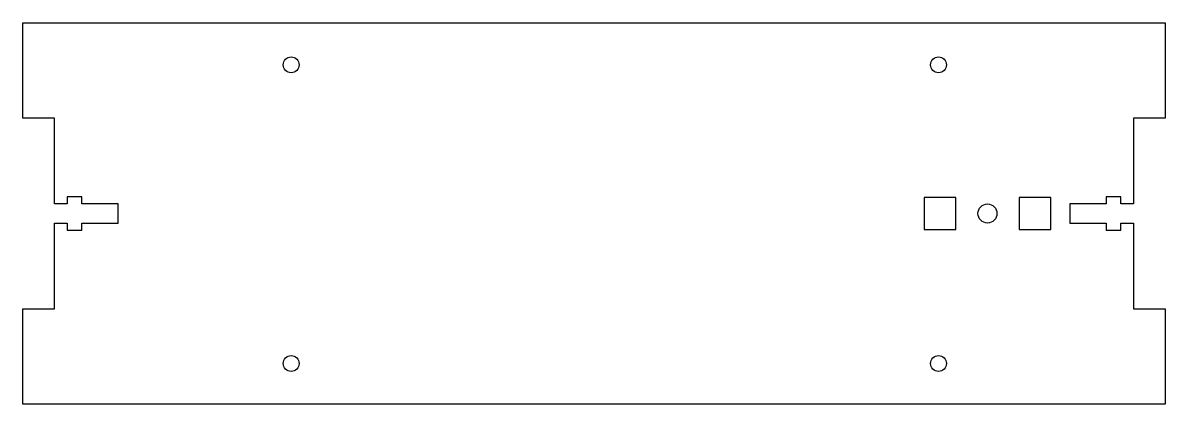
# Model space of a CAD drawing. Header units: millimetres. Extents: x -180 to 0, y -30 to 30.
import ezdxf

# ---------------------------------------------------------------- set-up
doc = ezdxf.new("R2010")
doc.units = ezdxf.units.MM

msp = doc.modelspace()

# ---------------------------------------------------------------- linework, layer by layer
at = {"color": 7, "linetype": 'Continuous', "lineweight": 25}
for p, q in [((-180, 15), (-180, 30)), ((-180, 30), (0, 30)), ((0, 30), (0, 15)), ((-175, 15), (-180, 15)), ((-175, 1.5), (-175, 15)), ((-5, 15), (-5, 1.5)), ((0, 15), (-5, 15)), ((-173, 2.6), (-173, 1.5)), ((-170.7, 2.6), (-173, 2.6)), ((-170.7, 1.5), (-170.7, 2.6)), ((-33, 2.5), (-38, 2.5)), ((-38, 2.5), (-38, -2.5)), ((-33, -2.5), (-33, 2.5)), ((-18, 2.5), (-23, 2.5)), ((-23, 2.5), (-23, -2.5)), ((-18, -2.5), (-18, 2.5)), ((-9.3, 2.6), (-9.3, 1.5)), ((-7, 2.6), (-9.3, 2.6)), ((-7, 1.5), (-7, 2.6)), ((-173, 1.5), (-175, 1.5)), ((-165, 1.5), (-170.7, 1.5)), ((-165, -1.5), (-165, 1.5)), ((-15, 1.5), (-15, -1.5)), ((-9.3, 1.5), (-15, 1.5)), ((-5, 1.5), (-7, 1.5)), ((-175, -1.5), (-173, -1.5)), ((-175, -15), (-175, -1.5)), ((-173, -1.5), (-173, -2.6)), ((-170.7, -1.5), (-165, -1.5)), ((-170.7, -2.6), (-170.7, -1.5)), ((-15, -1.5), (-9.3, -1.5)), ((-9.3, -1.5), (-9.3, -2.6)), ((-7, -1.5), (-5, -1.5)), ((-7, -2.6), (-7, -1.5)), ((-5, -1.5), (-5, -15)), ((-173, -2.6), (-170.7, -2.6)), ((-38, -2.5), (-33, -2.5)), ((-23, -2.5), (-18, -2.5)), ((-9.3, -2.6), (-7, -2.6)), ((-180, -15), (-175, -15)), ((-180, -30), (-180, -15)), ((-5, -15), (0, -15)), ((0, -15), (0, -30)), ((0, -30), (-180, -30))]:
    msp.add_line(p, q, dxfattribs=at)
for centre, radius in [((-137.72, 23.39), 1.25), ((-35.72, 23.39), 1.25), ((-28, 0), 1.5), ((-137.72, -23.61), 1.25), ((-35.72, -23.61), 1.25)]:
    msp.add_circle(centre, radius, dxfattribs=at)

doc.saveas('drawing.dxf')
